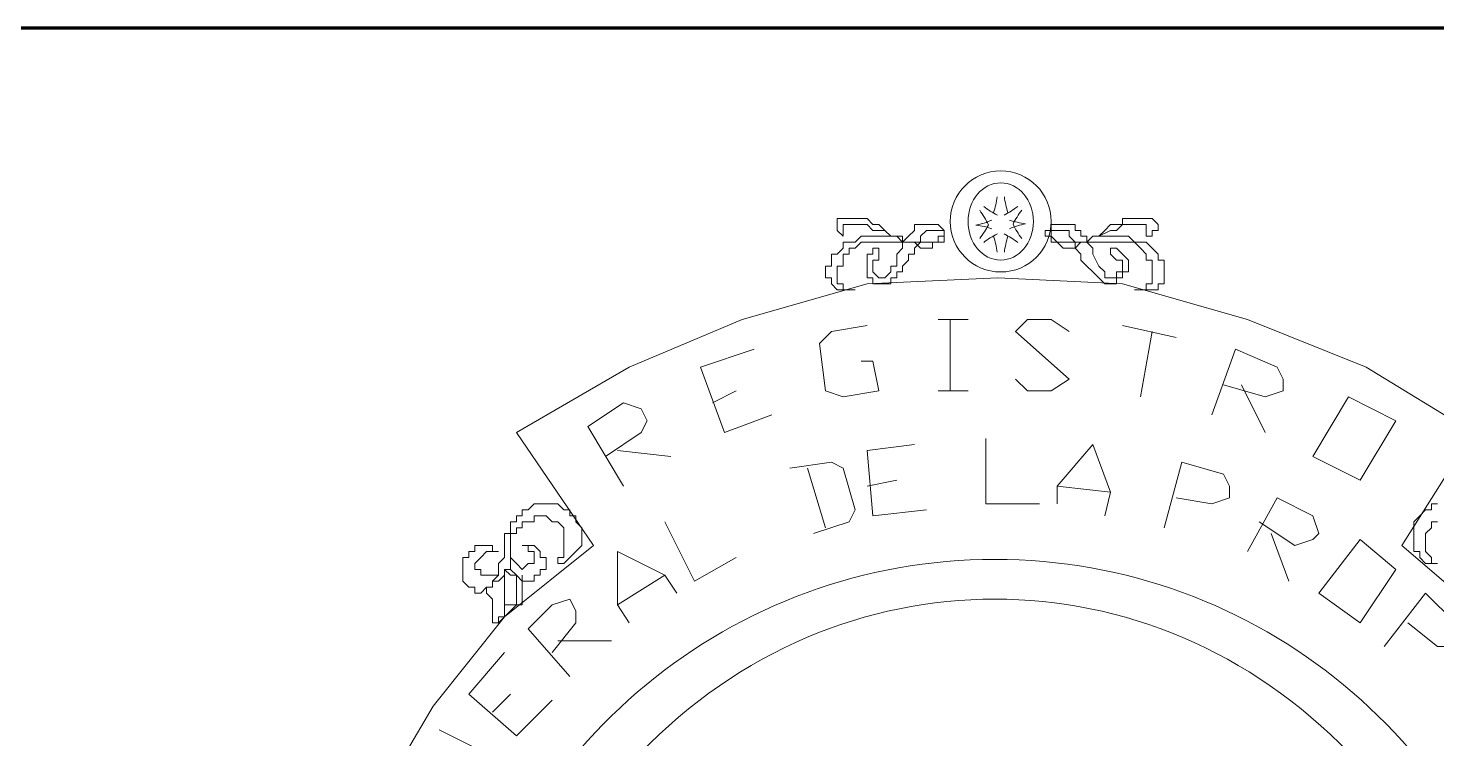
# Model space of a CAD drawing. Header units: millimetres. Extents: x 2424 to 2511, y 1858 to 1990.
# Drawn here: x 2436.544 to 2440.56, y 1984.312 to 1986.337 of the extents above; entities that cross this region are included whole.
import ezdxf

# ---------------------------------------------------------------- set-up
doc = ezdxf.new("R2010")
doc.units = ezdxf.units.MM
doc.layers.add('PDF_0', color=7, linetype='Continuous')

msp = doc.modelspace()

# ---------------------------------------------------------------- linework, layer by layer
at = {"layer": 'PDF_0', "lineweight": 70}
msp.add_lwpolyline([(2436.2751, 1986.3369), (2436.2751, 1862.3796), (2506.6576, 1862.3796), (2506.6576, 1986.3369)], close=True, dxfattribs=at)
at = {"layer": 'PDF_0', "lineweight": 9}
for points in [[(2439.0029, 1985.7439), (2438.986, 1985.7608), (2438.9521, 1985.7608), (2438.9352, 1985.7777), (2438.9182, 1985.7777), (2438.9013, 1985.7777), (2438.8843, 1985.7777), (2438.8674, 1985.7777), (2438.8674, 1985.7608), (2438.8674, 1985.7439), (2438.8505, 1985.7608), (2438.8505, 1985.7777), (2438.8505, 1985.7947), (2438.8674, 1985.7947), (2438.8843, 1985.7947), (2438.9013, 1985.7947), (2438.9182, 1985.7947), (2438.9352, 1985.7947), (2438.9521, 1985.7777), (2438.9691, 1985.7777), (2438.986, 1985.7608), (2439.0029, 1985.7439), (2439.0199, 1985.7439), (2439.0368, 1985.7269)], [(2439.596, 1985.7439), (2439.6298, 1985.7608), (2439.6468, 1985.7608), (2439.6637, 1985.7777), (2439.6807, 1985.7777), (2439.6976, 1985.7777), (2439.7146, 1985.7777), (2439.7315, 1985.7777), (2439.7315, 1985.7608), (2439.7315, 1985.7439), (2439.7485, 1985.7439), (2439.7485, 1985.7608), (2439.7654, 1985.7608), (2439.7654, 1985.7777), (2439.7485, 1985.7947), (2439.7315, 1985.7947), (2439.7146, 1985.7947), (2439.6976, 1985.7947), (2439.6807, 1985.7947), (2439.6637, 1985.7947), (2439.6637, 1985.7777), (2439.6468, 1985.7777), (2439.6298, 1985.7777), (2439.6129, 1985.7608), (2439.596, 1985.7439), (2439.579, 1985.7439), (2439.5621, 1985.7269)], [(2439.1385, 1985.5066), (2439.2232, 1985.5066)], [(2439.1724, 1985.5066), (2439.1724, 1985.3033)], [(2439.3588, 1985.3372), (2439.3926, 1985.3033), (2439.4604, 1985.3033), (2439.5112, 1985.3372), (2439.3588, 1985.4728), (2439.3926, 1985.5066), (2439.4604, 1985.5066), (2439.5112, 1985.4728)], [(2438.9182, 1985.388), (2438.9521, 1985.388), (2438.9691, 1985.3033), (2438.8674, 1985.2864), (2438.8166, 1985.3033), (2438.7996, 1985.4389), (2438.8335, 1985.4728), (2438.9352, 1985.4897)], [(2439.6637, 1985.4897), (2439.8162, 1985.4558)], [(2439.7485, 1985.4728), (2439.7146, 1985.2864)], [(2438.6641, 1985.2356), (2438.5285, 1985.1847), (2438.4608, 1985.3711), (2438.6132, 1985.4219)], [(2439.9179, 1985.2356), (2439.9857, 1985.4219), (2440.1043, 1985.3711), (2440.1212, 1985.3372), (2440.1212, 1985.3033), (2440.0704, 1985.2864), (2439.9518, 1985.3203)], [(2438.4946, 1985.2694), (2438.5624, 1985.3033)], [(2439.1385, 1985.3033), (2439.2232, 1985.3033)], [(2440.0026, 1985.3203), (2440.0704, 1985.1847)], [(2438.2405, 1985.0322), (2438.1388, 1985.2017), (2438.2405, 1985.2694), (2438.2913, 1985.2525), (2438.3083, 1985.2186), (2438.2913, 1985.1847), (2438.1897, 1985.1169)], [(2439.1046, 1984.9645), (2438.9521, 1984.9475), (2438.9352, 1985.1339), (2439.0707, 1985.1508)], [(2439.274, 1985.1678), (2439.274, 1984.9814), (2439.4265, 1984.9814)], [(2439.4774, 1984.9814), (2439.4774, 1985.0322), (2439.579, 1985.1508), (2439.6298, 1985.0153), (2439.6129, 1984.9475)], [(2438.2236, 1985.1339), (2438.376, 1985.1169)], [(2438.7827, 1984.8967), (2438.8843, 1984.9306), (2438.9013, 1984.9645), (2438.8674, 1985.0831), (2438.8335, 1985.1), (2438.7149, 1985.0831)], [(2439.7823, 1984.9136), (2439.8332, 1985.1), (2439.9518, 1985.0661), (2439.9687, 1985.0322), (2439.9687, 1984.9983), (2439.9179, 1984.9814), (2439.8162, 1984.9983)], [(2438.7657, 1985.0831), (2438.8166, 1984.9136)], [(2438.9352, 1985.0322), (2439.0199, 1985.0492)], [(2439.4774, 1985.0322), (2439.6298, 1985.0153)], [(2440.0195, 1984.8459), (2440.1043, 1984.9983), (2440.2059, 1984.9475), (2440.2229, 1984.8967), (2440.2059, 1984.8797), (2440.1551, 1984.8628), (2440.0534, 1984.9306)], [(2440.5617, 1984.9306), (2440.5448, 1984.9306), (2440.5448, 1984.9136), (2440.5278, 1984.8967), (2440.5278, 1984.8797), (2440.5278, 1984.8628), (2440.5278, 1984.8459), (2440.5448, 1984.8289), (2440.5448, 1984.812), (2440.5617, 1984.812), (2440.5448, 1984.812), (2440.5278, 1984.812), (2440.5109, 1984.8289), (2440.5109, 1984.8459), (2440.494, 1984.8459), (2440.494, 1984.8628), (2440.494, 1984.8797), (2440.494, 1984.8967), (2440.494, 1984.9136), (2440.494, 1984.9306), (2440.5109, 1984.9475), (2440.5278, 1984.9645), (2440.5448, 1984.9645), (2440.5448, 1984.9814), (2440.5617, 1984.9814)], [(2438.3591, 1984.9306), (2438.4438, 1984.7611), (2438.5624, 1984.8289)], [(2437.9186, 1984.8459), (2437.9186, 1984.8289), (2437.9355, 1984.812), (2437.9525, 1984.795), (2437.9694, 1984.812), (2437.9863, 1984.812), (2437.9863, 1984.8289), (2437.9863, 1984.8459), (2437.9694, 1984.8459), (2437.9694, 1984.8628), (2437.9525, 1984.8628), (2437.9694, 1984.8628), (2437.9863, 1984.8628), (2438.0033, 1984.8459), (2438.0033, 1984.8289), (2438.0202, 1984.8289), (2438.0202, 1984.812), (2438.0202, 1984.795), (2438.0033, 1984.795), (2438.0033, 1984.7781), (2437.9863, 1984.7781), (2437.9863, 1984.7611), (2437.9694, 1984.7611), (2437.9525, 1984.7611), (2437.9355, 1984.7781), (2437.9186, 1984.7781), (2437.9016, 1984.795), (2437.9016, 1984.7781), (2437.9016, 1984.7442), (2437.9016, 1984.7273), (2437.9016, 1984.7103), (2437.9016, 1984.6934), (2437.9016, 1984.6764), (2437.9016, 1984.6595), (2437.8847, 1984.6595), (2437.8847, 1984.6425), (2437.8677, 1984.6425), (2437.8677, 1984.6595), (2437.8677, 1984.6764), (2437.8677, 1984.6934), (2437.8677, 1984.7103), (2437.8508, 1984.7273), (2437.8508, 1984.7442), (2437.8677, 1984.7442), (2437.8677, 1984.7611), (2437.8847, 1984.7781)], [(2440.0873, 1984.8967), (2440.1381, 1984.7611)], [(2438.2574, 1984.6425), (2438.2236, 1984.6934), (2438.2236, 1984.8459), (2438.3591, 1984.7781), (2438.393, 1984.7273)], [(2437.9186, 1984.795), (2437.9355, 1984.7781), (2437.9355, 1984.7611), (2437.9355, 1984.7442), (2437.9355, 1984.7273), (2437.9355, 1984.7103), (2437.9355, 1984.6934), (2437.9186, 1984.6934), (2437.9016, 1984.6934), (2437.9016, 1984.7103)], [(2437.8847, 1984.6425), (2437.9016, 1984.6595), (2437.9186, 1984.6764), (2437.9355, 1984.6934), (2437.9525, 1984.6934), (2437.9525, 1984.7103), (2437.9525, 1984.7273), (2437.9525, 1984.7442), (2437.9525, 1984.7611), (2437.9525, 1984.7781)], [(2438.2236, 1984.6934), (2438.3591, 1984.7781)], [(2438.088, 1984.49), (2437.9694, 1984.6256), (2438.0372, 1984.6934), (2438.088, 1984.7103), (2438.1049, 1984.6764), (2438.1049, 1984.6425), (2438.0372, 1984.5578)], [(2440.4092, 1984.5748), (2440.5278, 1984.7273), (2440.6126, 1984.6425), (2440.6295, 1984.6086), (2440.6126, 1984.5748), (2440.5617, 1984.5748), (2440.477, 1984.6425)], [(2438.0541, 1984.5917), (2438.2066, 1984.5917)], [(2438.0372, 1984.4223), (2437.9355, 1984.3206), (2437.8, 1984.4392), (2437.9016, 1984.5578)], [(2437.8677, 1984.3884), (2437.9186, 1984.4392)], [(2437.8, 1984.1173), (2437.6475, 1984.202), (2437.8847, 1984.2528), (2437.7153, 1984.3376)]]:
    msp.add_lwpolyline(points, dxfattribs=at)
for points in [[(2439.2911, 1985.7656, 0.047248), (2439.2459, 1985.7758, 0.047248), (2439.2911, 1985.7899)], [(2439.2566, 1985.7376, 0.047269), (2439.2814, 1985.7767, 0.047269), (2439.2566, 1985.8179)], [(2439.3417, 1985.7899, 0.047248), (2439.3869, 1985.7797, 0.047248), (2439.3417, 1985.7656)], [(2439.3762, 1985.8179, 0.047269), (2439.3514, 1985.7787, 0.047269), (2439.3762, 1985.7376)]]:
    msp.add_lwpolyline(points, format="xyb", dxfattribs=at)
for points in [[(2438.986, 1985.6252), (2439.0029, 1985.6422), (2439.0029, 1985.6591), (2439.0199, 1985.6591), (2439.0199, 1985.693), (2439.0368, 1985.71), (2439.0368, 1985.7269), (2439.0538, 1985.7439), (2439.0707, 1985.7608), (2439.0707, 1985.7777), (2439.0877, 1985.7777), (2439.1046, 1985.7777), (2439.1215, 1985.7777), (2439.1385, 1985.7777), (2439.1554, 1985.7608), (2439.1554, 1985.7439), (2439.1554, 1985.7269), (2439.1385, 1985.7269), (2439.1215, 1985.7269), (2439.1215, 1985.71), (2439.1046, 1985.71), (2439.0877, 1985.71), (2439.0707, 1985.7269), (2439.0368, 1985.7269), (2439.0199, 1985.7269), (2439.0029, 1985.7269), (2438.9691, 1985.7269), (2438.9521, 1985.7269), (2438.9352, 1985.7269), (2438.9182, 1985.7269), (2438.9013, 1985.71), (2438.8843, 1985.71), (2438.8843, 1985.693), (2438.8674, 1985.693), (2438.8674, 1985.6761), (2438.8674, 1985.6591), (2438.8505, 1985.6591), (2438.8505, 1985.6422), (2438.8505, 1985.6252), (2438.8505, 1985.6083), (2438.8674, 1985.6083), (2438.8674, 1985.5914), (2438.8843, 1985.5914), (2438.9013, 1985.5914), (2438.8843, 1985.5914), (2438.8674, 1985.5914), (2438.8505, 1985.5914), (2438.8335, 1985.6083), (2438.8335, 1985.6252), (2438.8166, 1985.6252), (2438.8166, 1985.6422), (2438.8166, 1985.6591), (2438.8335, 1985.6591), (2438.8335, 1985.6761), (2438.8335, 1985.693), (2438.8505, 1985.693), (2438.8674, 1985.71), (2438.8674, 1985.7269), (2438.8843, 1985.7269), (2438.9013, 1985.7269), (2438.9182, 1985.7439), (2438.9352, 1985.7439), (2438.9521, 1985.7439), (2438.986, 1985.7439), (2439.0199, 1985.7439), (2439.0368, 1985.7439), (2439.0368, 1985.7269), (2439.0538, 1985.7269), (2439.0707, 1985.7269), (2439.0877, 1985.7269), (2439.1046, 1985.7269), (2439.1215, 1985.7269), (2439.1385, 1985.7269), (2439.1385, 1985.7439), (2439.1554, 1985.7439), (2439.1554, 1985.7608), (2439.1385, 1985.7608), (2439.1215, 1985.7608), (2439.1046, 1985.7608), (2439.0877, 1985.7439), (2439.0877, 1985.7269), (2439.0707, 1985.71), (2439.0707, 1985.693), (2439.0538, 1985.693), (2439.0538, 1985.6761), (2439.0368, 1985.6591), (2439.0368, 1985.6422), (2439.0199, 1985.6422), (2439.0199, 1985.6252), (2439.0029, 1985.6252), (2439.0029, 1985.6083), (2438.986, 1985.6083), (2438.9691, 1985.6083), (2438.9521, 1985.6083), (2438.9521, 1985.6252), (2438.9352, 1985.6252), (2438.9352, 1985.6422), (2438.9352, 1985.6591), (2438.9352, 1985.6761), (2438.9352, 1985.693), (2438.9521, 1985.693), (2438.9521, 1985.71), (2438.9691, 1985.71), (2438.9691, 1985.693), (2438.9691, 1985.6761), (2438.9521, 1985.6761), (2438.9521, 1985.6591), (2438.9521, 1985.6422), (2438.9691, 1985.6252)], [(2439.6129, 1985.6252), (2439.6129, 1985.6422), (2439.596, 1985.6591), (2439.579, 1985.693), (2439.579, 1985.71), (2439.5621, 1985.7269), (2439.5621, 1985.7439), (2439.5451, 1985.7439), (2439.5451, 1985.7608), (2439.5282, 1985.7608), (2439.5282, 1985.7777), (2439.5112, 1985.7777), (2439.4943, 1985.7777), (2439.4774, 1985.7777), (2439.4604, 1985.7777), (2439.4604, 1985.7608), (2439.4435, 1985.7608), (2439.4435, 1985.7439), (2439.4604, 1985.7439), (2439.4604, 1985.7269), (2439.4774, 1985.7269), (2439.4943, 1985.71), (2439.5112, 1985.71), (2439.5282, 1985.71), (2439.5451, 1985.7269), (2439.5621, 1985.7269), (2439.579, 1985.7269), (2439.6129, 1985.7269), (2439.6298, 1985.7269), (2439.6468, 1985.7269), (2439.6637, 1985.7269), (2439.6807, 1985.7269), (2439.6976, 1985.7269), (2439.7146, 1985.71), (2439.7315, 1985.693), (2439.7315, 1985.6761), (2439.7485, 1985.6761), (2439.7485, 1985.6591), (2439.7485, 1985.6422), (2439.7485, 1985.6252), (2439.7485, 1985.6083), (2439.7315, 1985.6083), (2439.7315, 1985.5914), (2439.7146, 1985.5914), (2439.6976, 1985.5914), (2439.7146, 1985.5914), (2439.7315, 1985.5914), (2439.7485, 1985.5914), (2439.7654, 1985.5914), (2439.7654, 1985.6083), (2439.7823, 1985.6083), (2439.7823, 1985.6252), (2439.7823, 1985.6422), (2439.7823, 1985.6591), (2439.7823, 1985.6761), (2439.7654, 1985.6761), (2439.7654, 1985.693), (2439.7485, 1985.71), (2439.7315, 1985.7269), (2439.7146, 1985.7269), (2439.6976, 1985.7269), (2439.6807, 1985.7439), (2439.6637, 1985.7439), (2439.6298, 1985.7439), (2439.596, 1985.7439), (2439.579, 1985.7439), (2439.5621, 1985.7269), (2439.5451, 1985.7269), (2439.5282, 1985.7269), (2439.5112, 1985.7269), (2439.4943, 1985.7269), (2439.4774, 1985.7269), (2439.4604, 1985.7439), (2439.4604, 1985.7608), (2439.4774, 1985.7608), (2439.4943, 1985.7608), (2439.5112, 1985.7608), (2439.5112, 1985.7439), (2439.5282, 1985.7269), (2439.5282, 1985.71), (2439.5451, 1985.693), (2439.5451, 1985.6761), (2439.5621, 1985.6591), (2439.579, 1985.6422), (2439.596, 1985.6252), (2439.6129, 1985.6083), (2439.6298, 1985.6083), (2439.6468, 1985.6083), (2439.6468, 1985.6252), (2439.6637, 1985.6252), (2439.6637, 1985.6422), (2439.6807, 1985.6422), (2439.6807, 1985.6591), (2439.6807, 1985.6761), (2439.6637, 1985.693), (2439.6468, 1985.71), (2439.6298, 1985.71), (2439.6298, 1985.693), (2439.6468, 1985.6761), (2439.6637, 1985.6761), (2439.6637, 1985.6591), (2439.6637, 1985.6422), (2439.6468, 1985.6422), (2439.6468, 1985.6252), (2439.6298, 1985.6252)], [(2440.2059, 1985.1169), (2440.3076, 1985.2864), (2440.4431, 1985.2186), (2440.3415, 1985.0492)], [(2438.0541, 1984.812), (2438.0711, 1984.812), (2438.088, 1984.8289), (2438.1049, 1984.8459), (2438.1219, 1984.8628), (2438.1219, 1984.8797), (2438.1219, 1984.8967), (2438.1219, 1984.9136), (2438.1049, 1984.9306), (2438.1049, 1984.9475), (2438.088, 1984.9475), (2438.088, 1984.9645), (2438.0711, 1984.9645), (2438.0541, 1984.9814), (2438.0372, 1984.9814), (2438.0202, 1984.9814), (2438.0033, 1984.9814), (2437.9863, 1984.9814), (2437.9694, 1984.9645), (2437.9525, 1984.9645), (2437.9525, 1984.9475), (2437.9355, 1984.9475), (2437.9355, 1984.9306), (2437.9186, 1984.9306), (2437.9186, 1984.9136), (2437.9186, 1984.8967), (2437.9016, 1984.8967), (2437.9016, 1984.8797), (2437.9016, 1984.8459), (2437.9016, 1984.8289), (2437.8847, 1984.812), (2437.8847, 1984.795), (2437.8847, 1984.7781), (2437.8677, 1984.7781), (2437.8508, 1984.7781), (2437.8339, 1984.7781), (2437.8339, 1984.795), (2437.8169, 1984.795), (2437.8169, 1984.812), (2437.8339, 1984.8289), (2437.8508, 1984.8459), (2437.8677, 1984.8459), (2437.8847, 1984.8459), (2437.8677, 1984.8459), (2437.8677, 1984.8628), (2437.8508, 1984.8628), (2437.8339, 1984.8628), (2437.8169, 1984.8628), (2437.8169, 1984.8459), (2437.8, 1984.8459), (2437.8, 1984.8289), (2437.783, 1984.8289), (2437.783, 1984.812), (2437.783, 1984.795), (2437.783, 1984.7781), (2437.783, 1984.7611), (2437.8, 1984.7442), (2437.8169, 1984.7442), (2437.8169, 1984.7273), (2437.8339, 1984.7273), (2437.8508, 1984.7442), (2437.8677, 1984.7442), (2437.8677, 1984.7611), (2437.8847, 1984.7611), (2437.9016, 1984.7781), (2437.9016, 1984.795), (2437.9186, 1984.795), (2437.9186, 1984.812), (2437.9186, 1984.8289), (2437.9186, 1984.8628), (2437.9186, 1984.8797), (2437.9186, 1984.8967), (2437.9355, 1984.8967), (2437.9355, 1984.9136), (2437.9525, 1984.9136), (2437.9525, 1984.9306), (2437.9694, 1984.9306), (2437.9863, 1984.9306), (2437.9863, 1984.9475), (2438.0033, 1984.9475), (2438.0202, 1984.9475), (2438.0372, 1984.9306), (2438.0541, 1984.9306), (2438.0711, 1984.9136), (2438.0711, 1984.8967), (2438.0711, 1984.8797), (2438.0711, 1984.8628), (2438.0711, 1984.8459), (2438.0711, 1984.8289), (2438.0541, 1984.8289)], [(2440.2229, 1984.7273), (2440.3415, 1984.8797), (2440.4431, 1984.795), (2440.3415, 1984.6425)]]:
    msp.add_lwpolyline(points, close=True, dxfattribs=at)
msp.add_lwpolyline([(2440.8328, 1983.5582), (2441.2903, 1983.4904), (2441.2056, 1983.8123), (2441.087, 1984.1173), (2440.9175, 1984.4053), (2440.6973, 1984.6595), (2440.4601, 1984.8628), (2440.6634, 1985.1847), (2440.3584, 1985.3711), (2440.0195, 1985.5066), (2439.6637, 1985.6083), (2439.3079, 1985.6252), (2438.9352, 1985.6083), (2438.5794, 1985.5066), (2438.2574, 1985.3711), (2437.9355, 1985.1847), (2438.1558, 1984.8628), (2437.9016, 1984.6595), (2437.6983, 1984.4053), (2437.5289, 1984.1173), (2437.3933, 1983.8123), (2437.3256, 1983.4904), (2437.7661, 1983.5582, -0.825154)], format="xyb", close=True, dxfattribs=at)
msp.add_circle((2439.3164, 1985.7862), 0.144, dxfattribs=at)
for centre, radius, start, end in [((2439.418, 1986.0234), 0.2456, 232.2907, 243.1088), ((2439.0622, 1985.8879), 0.2458, 341.8969, 352.7093), ((2439.2148, 1986.0234), 0.2456, 296.8912, 307.7093), ((2439.5706, 1985.8879), 0.2458, 187.2906, 198.1031), ((2439.418, 1985.5321), 0.2456, 116.8912, 127.7093), ((2439.0622, 1985.6676), 0.2458, 7.2907, 18.1031), ((2439.2148, 1985.5321), 0.2456, 52.2907, 63.1088), ((2439.5706, 1985.6676), 0.2458, 161.8969, 172.7094)]:
    msp.add_arc(centre, radius, start, end, dxfattribs=at)
msp.add_ellipse((2439.2995, 1983.1499), major_axis=(0, 1.5604), ratio=0.931245, start_param=3.975254, end_param=8.591117, dxfattribs=at)
for points in [[(2439.3164, 1985.8963), (2439.2649, 1985.8963), (2439.2232, 1985.847), (2439.2232, 1985.7862)], [(2439.4096, 1985.7862), (2439.4096, 1985.847), (2439.3679, 1985.8963), (2439.3164, 1985.8963)], [(2439.2232, 1985.7862), (2439.2232, 1985.7254), (2439.2649, 1985.6761), (2439.3164, 1985.6761)], [(2439.3164, 1985.6761), (2439.3679, 1985.6761), (2439.4096, 1985.7254), (2439.4096, 1985.7862)]]:
    msp.add_open_spline(points, degree=3, dxfattribs=at)

doc.saveas('drawing.dxf')
